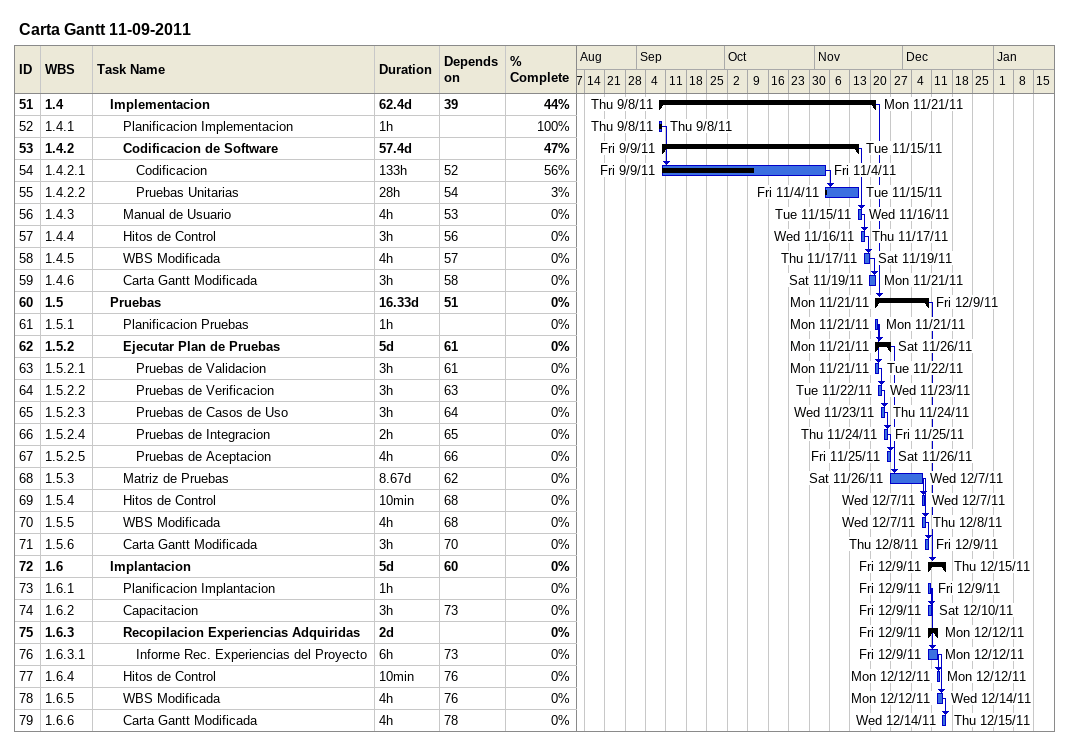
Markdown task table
Carta Gantt 11-09-2011

| ID | WBS | Task | Duration | Start | Finish | Predecessors | % complete |
|---|---|---|---|---|---|---|---|
| 51 | 1.4 | **Implementacion** | 62.4d | 2011-09-08 | 2011-11-21 | 39 | 44 |
| 52 | 1.4.1 | Planificacion Implementacion | 1h | 2011-09-08 | 2011-09-08 |  | 100 |
| 53 | 1.4.2 | **Codificacion de Software** | 57.4d | 2011-09-09 | 2011-11-15 |  | 47 |
| 54 | 1.4.2.1 | Codificacion | 133h | 2011-09-09 | 2011-11-04 | 52 | 56 |
| 55 | 1.4.2.2 | Pruebas Unitarias | 28h | 2011-11-04 | 2011-11-15 | 54 | 3 |
| 56 | 1.4.3 | Manual de Usuario | 4h | 2011-11-15 | 2011-11-16 | 53 | 0 |
| 57 | 1.4.4 | Hitos de Control | 3h | 2011-11-16 | 2011-11-17 | 56 | 0 |
| 58 | 1.4.5 | WBS Modificada | 4h | 2011-11-17 | 2011-11-19 | 57 | 0 |
| 59 | 1.4.6 | Carta Gantt Modificada | 3h | 2011-11-19 | 2011-11-21 | 58 | 0 |
| 60 | 1.5 | **Pruebas** | 16.33d | 2011-11-21 | 2011-12-09 | 51 | 0 |
| 61 | 1.5.1 | Planificacion Pruebas | 1h | 2011-11-21 | 2011-11-21 |  | 0 |
| 62 | 1.5.2 | **Ejecutar Plan de Pruebas** | 5d | 2011-11-21 | 2011-11-26 | 61 | 0 |
| 63 | 1.5.2.1 | Pruebas de Validacion | 3h | 2011-11-21 | 2011-11-22 | 61 | 0 |
| 64 | 1.5.2.2 | Pruebas de Verificacion | 3h | 2011-11-22 | 2011-11-23 | 63 | 0 |
| 65 | 1.5.2.3 | Pruebas de Casos de Uso | 3h | 2011-11-23 | 2011-11-24 | 64 | 0 |
| 66 | 1.5.2.4 | Pruebas de Integracion | 2h | 2011-11-24 | 2011-11-25 | 65 | 0 |
| 67 | 1.5.2.5 | Pruebas de Aceptacion | 4h | 2011-11-25 | 2011-11-26 | 66 | 0 |
| 68 | 1.5.3 | Matriz de Pruebas | 8.67d | 2011-11-26 | 2011-12-07 | 62 | 0 |
| 69 | 1.5.4 | Hitos de Control | 10min | 2011-12-07 | 2011-12-07 | 68 | 0 |
| 70 | 1.5.5 | WBS Modificada | 4h | 2011-12-07 | 2011-12-08 | 68 | 0 |
| 71 | 1.5.6 | Carta Gantt Modificada | 3h | 2011-12-08 | 2011-12-09 | 70 | 0 |
| 72 | 1.6 | **Implantacion** | 5d | 2011-12-09 | 2011-12-15 | 60 | 0 |
| 73 | 1.6.1 | Planificacion Implantacion | 1h | 2011-12-09 | 2011-12-09 |  | 0 |
| 74 | 1.6.2 | Capacitacion | 3h | 2011-12-09 | 2011-12-10 | 73 | 0 |
| 75 | 1.6.3 | **Recopilacion Experiencias Adquiridas** | 2d | 2011-12-09 | 2011-12-12 |  | 0 |
| 76 | 1.6.3.1 | Informe Rec. Experiencias del Proyecto | 6h | 2011-12-09 | 2011-12-12 | 73 | 0 |
| 77 | 1.6.4 | Hitos de Control | 10min | 2011-12-12 | 2011-12-12 | 76 | 0 |
| 78 | 1.6.5 | WBS Modificada | 4h | 2011-12-12 | 2011-12-14 | 76 | 0 |
| 79 | 1.6.6 | Carta Gantt Modificada | 4h | 2011-12-14 | 2011-12-15 | 78 | 0 |
